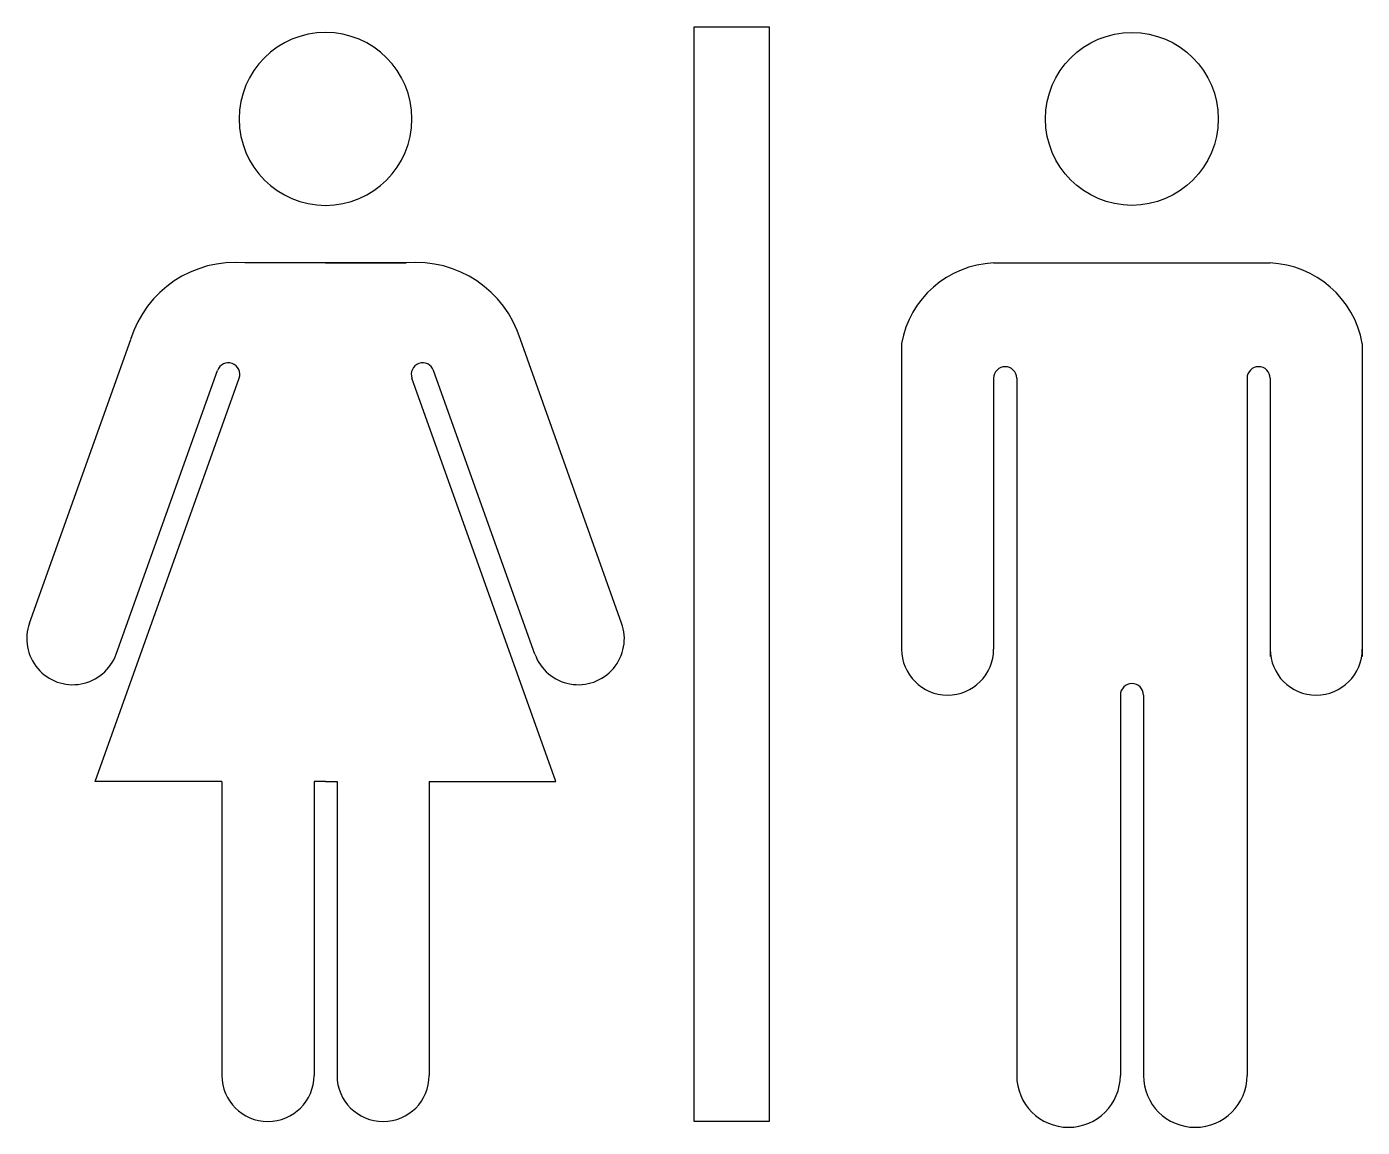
# Model space of a CAD drawing. Extents: x 0 to 232, y 0 to 191.
import ezdxf

# ---------------------------------------------------------------- set-up
doc = ezdxf.new("R2010")
doc.units = 0
doc.header["$LTSCALE"] = 50
doc.header["$MEASUREMENT"] = 0
doc.layers.get('0').update_dxf_attribs({"linetype": 'CONTINUOUS'})

msp = doc.modelspace()

# ---------------------------------------------------------------- linework, layer by layer
at = {"color": 0, "linetype": 'ByBlock'}
for p, q in [((52, 150), (38, 150)), ((66, 150), (52, 150)), ((52, 150), (66, 150)), ((168, 150), (216, 150)), ((0.59, 87.51), (18.17, 136.73)), ((103.41, 87.51), (85.83, 136.73)), ((152, 136.03), (152, 83)), ((232, 136.03), (232, 81.68)), ((12, 60), (37, 130)), ((15.65, 82.12), (33.23, 131.35)), ((92, 60), (67, 130)), ((88.35, 82.12), (70.77, 131.35)), ((168, 130), (168, 83)), ((172, 130), (172, 9)), ((212, 130), (212, 9)), ((216, 130), (216, 81.68)), ((190, 75), (190, 9)), ((194, 75), (194, 9)), ((34, 60), (12, 60)), ((34, 60), (34, 9)), ((50, 60), (50, 9)), ((52, 60), (50, 60)), ((52, 60), (54, 60)), ((54, 60), (54, 9)), ((70, 60), (70, 9)), ((70, 60), (92, 60))]:
    msp.add_line(p, q, dxfattribs=at)
msp.add_lwpolyline([(116, 1), (116, 191), (129, 191), (129, 1)], close=True, dxfattribs=at)
msp.add_circle((192, 175), 15, dxfattribs=at)
for centre, radius, start, end in [((52, 175), 15, 90, 270), ((52, 175), 15, 270, 90), ((36.27, 131.13), 18.95, 84.7472, 162.8944), ((67.73, 131.13), 18.95, 17.1056, 95.2528), ((168.73, 133.02), 17, 92.4624, 169.782), ((215.27, 133.02), 17, 10.218, 87.5376), ((35.12, 130.67), 2, 340.3462, 160.3462), ((68.88, 130.67), 2, 19.6538, 199.6538), ((170, 130), 2, 0, 180), ((214, 130), 2, 0, 180), ((8.12, 84.81), 8, 160.3462, 340.3462), ((95.88, 84.81), 8, 199.6538, 19.6538), ((160, 83), 8, 180, 0), ((224, 83), 8, 180, 0), ((192, 75), 2, 0, 180), ((42, 9), 8, 180, 0), ((62, 9), 8, 180, 0), ((181, 9), 9, 180, 0), ((203, 9), 9, 180, 0)]:
    msp.add_arc(centre, radius, start, end, dxfattribs=at)

doc.saveas('drawing.dxf')
